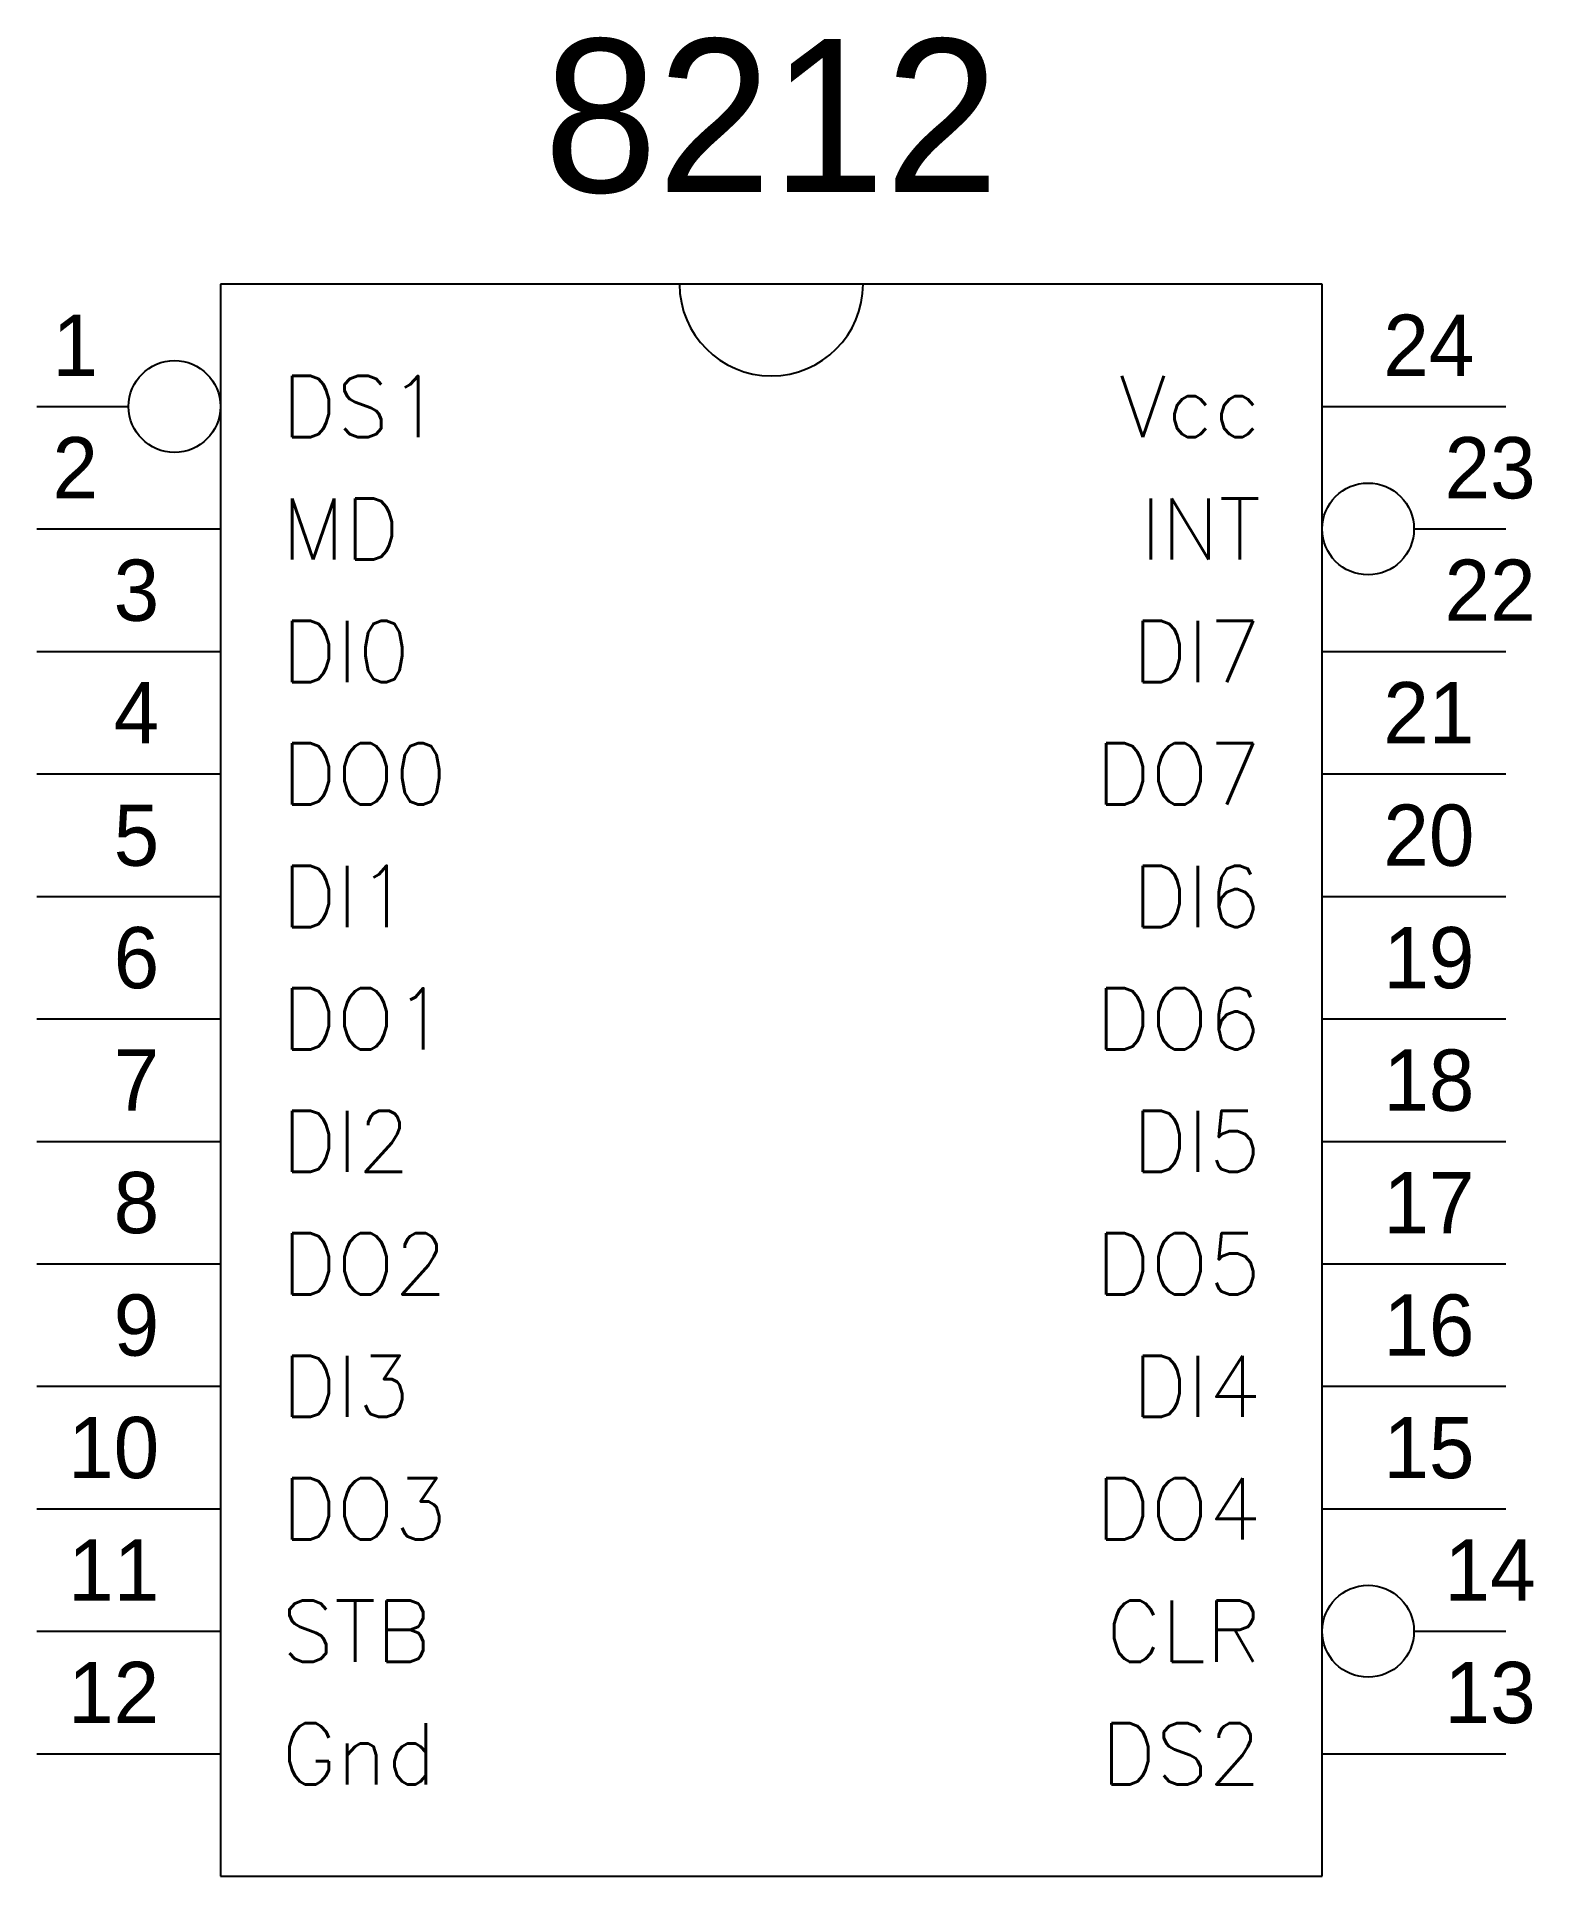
# Model space of a CAD drawing. Extents: x 3.3 to 5.74, y 2 to 5.
import ezdxf
from ezdxf.enums import TextEntityAlignment as Align

# ---------------------------------------------------------------- set-up
doc = ezdxf.new("R2010")
doc.units = 0
doc.header["$MEASUREMENT"] = 0
doc.layers.get('0').update_dxf_attribs({"linetype": 'CONTINUOUS'})
doc.styles.add('ROMANS', font='romans')

msp = doc.modelspace()

# ---------------------------------------------------------------- linework, layer by layer
for p, q in [((3.6, 4.6), (3.6, 2)), ((5.4, 4.6), (3.6, 4.6)), ((5.4, 2), (5.4, 4.6)), ((3.3, 4.4), (3.45, 4.4)), ((5.4, 4.4), (5.7, 4.4)), ((3.3, 4.2), (3.6, 4.2)), ((5.55, 4.2), (5.7, 4.2)), ((3.3, 4), (3.6, 4)), ((5.4, 4), (5.7, 4)), ((3.3, 3.8), (3.6, 3.8)), ((5.4, 3.8), (5.7, 3.8)), ((3.3, 3.6), (3.6, 3.6)), ((5.4, 3.6), (5.7, 3.6)), ((3.3, 3.4), (3.6, 3.4)), ((5.4, 3.4), (5.7, 3.4)), ((3.3, 3.2), (3.6, 3.2)), ((5.4, 3.2), (5.7, 3.2)), ((3.3, 3), (3.6, 3)), ((5.4, 3), (5.7, 3)), ((3.3, 2.8), (3.6, 2.8)), ((5.4, 2.8), (5.7, 2.8)), ((3.3, 2.6), (3.6, 2.6)), ((5.4, 2.6), (5.7, 2.6)), ((3.3, 2.4), (3.6, 2.4)), ((5.55, 2.4), (5.7, 2.4)), ((3.3, 2.2), (3.6, 2.2)), ((5.4, 2.2), (5.7, 2.2)), ((3.6, 2), (5.4, 2))]:
    msp.add_line(p, q)
for centre in [(3.525, 4.4), (5.475, 4.2), (5.475, 2.4)]:
    msp.add_circle(centre, 0.075)
msp.add_arc((4.5, 4.6), 0.15, 180, 0)

# ---------------------------------------------------------------- texts
msp.add_text('8212', height=0.25).set_placement((4.5, 4.75), align=Align.CENTER)
for s, p in [('1', (3.4, 4.45)), ('2', (3.4, 4.25)), ('3', (3.5, 4.05)), ('4', (3.5, 3.85)), ('5', (3.5, 3.65)), ('6', (3.5, 3.45)), ('7', (3.5, 3.25)), ('8', (3.5, 3.05)), ('9', (3.5, 2.85)), ('10', (3.5, 2.65)), ('11', (3.5, 2.45)), ('12', (3.5, 2.25))]:
    msp.add_text(s, height=0.1).set_placement(p, align=Align.RIGHT)
for s, p in [('24', (5.5, 4.45)), ('23', (5.6, 4.25)), ('22', (5.6, 4.05)), ('21', (5.5, 3.85)), ('20', (5.5, 3.65)), ('19', (5.5, 3.45)), ('18', (5.5, 3.25)), ('17', (5.5, 3.05)), ('16', (5.5, 2.85)), ('15', (5.5, 2.65)), ('14', (5.6, 2.45)), ('13', (5.6, 2.25))]:
    msp.add_text(s, height=0.1).set_placement(p)
at = {"style": 'ROMANS'}
for s, p in [('DS1', (3.7, 4.35)), ('MD', (3.7, 4.15)), ('DI0', (3.7, 3.95)), ('DO0', (3.7, 3.75)), ('DI1', (3.7, 3.55)), ('DO1', (3.7, 3.35)), ('DI2', (3.7, 3.15)), ('DO2', (3.7, 2.95)), ('DI3', (3.7, 2.75)), ('DO3', (3.7, 2.55)), ('STB', (3.7, 2.35)), ('Gnd', (3.7, 2.15))]:
    msp.add_text(s, height=0.1, dxfattribs=at).set_placement(p)
for s, p in [('Vcc', (5.3, 4.35)), ('INT', (5.3, 4.15)), ('DI7', (5.3, 3.95)), ('DO7', (5.3, 3.75)), ('DI6', (5.3, 3.55)), ('DO6', (5.3, 3.35)), ('DI5', (5.3, 3.15)), ('DO5', (5.3, 2.95)), ('DI4', (5.3, 2.75)), ('DO4', (5.3, 2.55)), ('CLR', (5.3, 2.35)), ('DS2', (5.3, 2.15))]:
    msp.add_text(s, height=0.1, dxfattribs=at).set_placement(p, align=Align.RIGHT)

doc.saveas('drawing.dxf')
